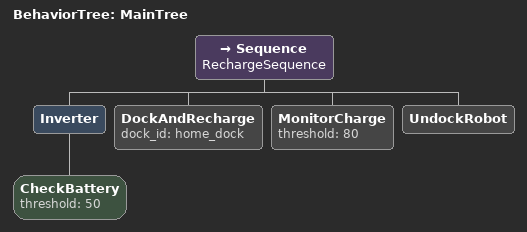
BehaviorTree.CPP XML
<root BTCPP_format="4">
  <BehaviorTree ID="MainTree">
    <Sequence name="RechargeSequence">
      <Inverter>
        <CheckBattery threshold="50"/>
      </Inverter>
      <DockAndRecharge dock_id="home_dock"/>
      <MonitorCharge threshold="80"/>
      <UndockRobot/>
    </Sequence>
  </BehaviorTree>
</root>
